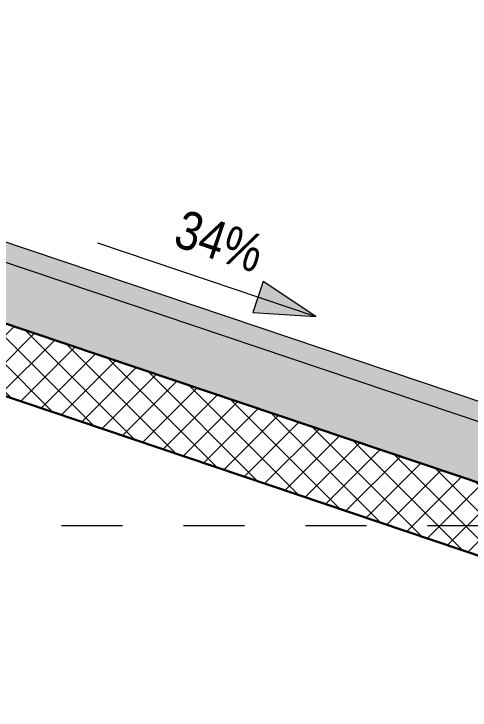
# Model space of a CAD drawing. Header units: centimetres. Extents: x -1987 to 51, y -192 to 807.
# Drawn here: x -1195.4 to -1076.7, y 552 to 733.1 of the extents above; entities that cross this region are included whole.
import ezdxf

# ---------------------------------------------------------------- set-up
doc = ezdxf.new("R2010")
doc.units = ezdxf.units.CM
doc.linetypes.add('Dash', pattern=[31.75, 15.875, -15.875])
for name, color, linetype, lineweight in [('A-FLOR-LEVL', 7, 'Continuous', 9), ('A-ROOF', 7, 'Continuous', 9), ('A-ROOF-FNSH', 7, 'Continuous', 9), ('A-ROOF-PATT', 7, 'Continuous', 9), ('G-ANNO-DIMS', 7, 'Continuous', 9)]:
    doc.layers.add(name, color=color, linetype=linetype, lineweight=lineweight)
doc.styles.add('Arial Narrow', font='ARIALN.TTF', dxfattribs={"height": 10})

msp = doc.modelspace()

# ---------------------------------------------------------------- hatches: boundary and pattern name
at = {"layer": 'A-ROOF-PATT', "true_color": 0xc0c0c0}
msp.add_hatch(color=9, dxfattribs=at).paths.add_polyline_path([(-904.14, 569.63), (-904.14, 574.91), (-1374.14, 733.08), (-1374.14, 727.8), (-906.93, 570.57)])
at = {"layer": 'A-ROOF-PATT', "true_color": 0xffff80}
msp.add_hatch(color=51, dxfattribs=at).paths.add_polyline_path([(-904.14, 553.81), (-904.14, 569.63), (-1374.14, 727.8), (-1374.14, 711.98), (-906.93, 554.74)])
at = {"layer": 'A-ROOF-PATT'}
h = msp.add_hatch(dxfattribs=at)
h.set_pattern_fill('FP1_11', color=256, style=0, pattern_type=2)
h.set_pattern_definition([(45, (-985.806, 295.661), (-3.535534, 3.535534), []), (135, (-985.806, 295.661), (-3.535534, -3.535534), [])])
h.paths.add_polyline_path([(-919.14, 539.86), (-919.14, 558.85), (-1364.14, 708.61), (-1364.14, 689.62), (-922.58, 541.02)])
at = {"layer": 'G-ANNO-DIMS'}
msp.add_hatch(color=256, dxfattribs=at).paths.add_polyline_path([(-1116.83, 654.4), (-1130.51, 663.49), (-1133.23, 655.43)])

# ---------------------------------------------------------------- linework, layer by layer
at = {"layer": 'A-FLOR-LEVL', "linetype": 'Dash'}
msp.add_line((-1881.56, 600), (-17.46, 600), dxfattribs=at)
at = {"layer": 'A-ROOF'}
msp.add_line((-904.14, 569.63), (-1374.14, 727.8), dxfattribs=at)
at = {"layer": 'A-ROOF', "lineweight": 30}
for p, q in [((-919.14, 558.85), (-1364.14, 708.61)), ((-1339.14, 681.21), (-944.14, 548.28))]:
    msp.add_line(p, q, dxfattribs=at)
at = {"layer": 'A-ROOF-FNSH'}
msp.add_line((-904.14, 574.91), (-1374.14, 733.08), dxfattribs=at)
at = {"layer": 'G-ANNO-DIMS'}
for p, q in [((-1173.69, 673.53), (-1116.83, 654.4)), ((-1130.51, 663.49), (-1133.23, 655.43)), ((-1116.83, 654.4), (-1130.51, 663.49)), ((-1133.23, 655.43), (-1116.83, 654.4))]:
    msp.add_line(p, q, dxfattribs=at)

# ---------------------------------------------------------------- texts
at = {"layer": 'G-ANNO-DIMS', "insert": (-1151.15, 682.39), "char_height": 10, "width": 27.5081, "attachment_point": 1, "rotation": 341.4, "line_spacing_factor": 0.974696, "style": 'Arial Narrow'}
msp.add_mtext('34%', dxfattribs=at)

doc.saveas('drawing.dxf')
